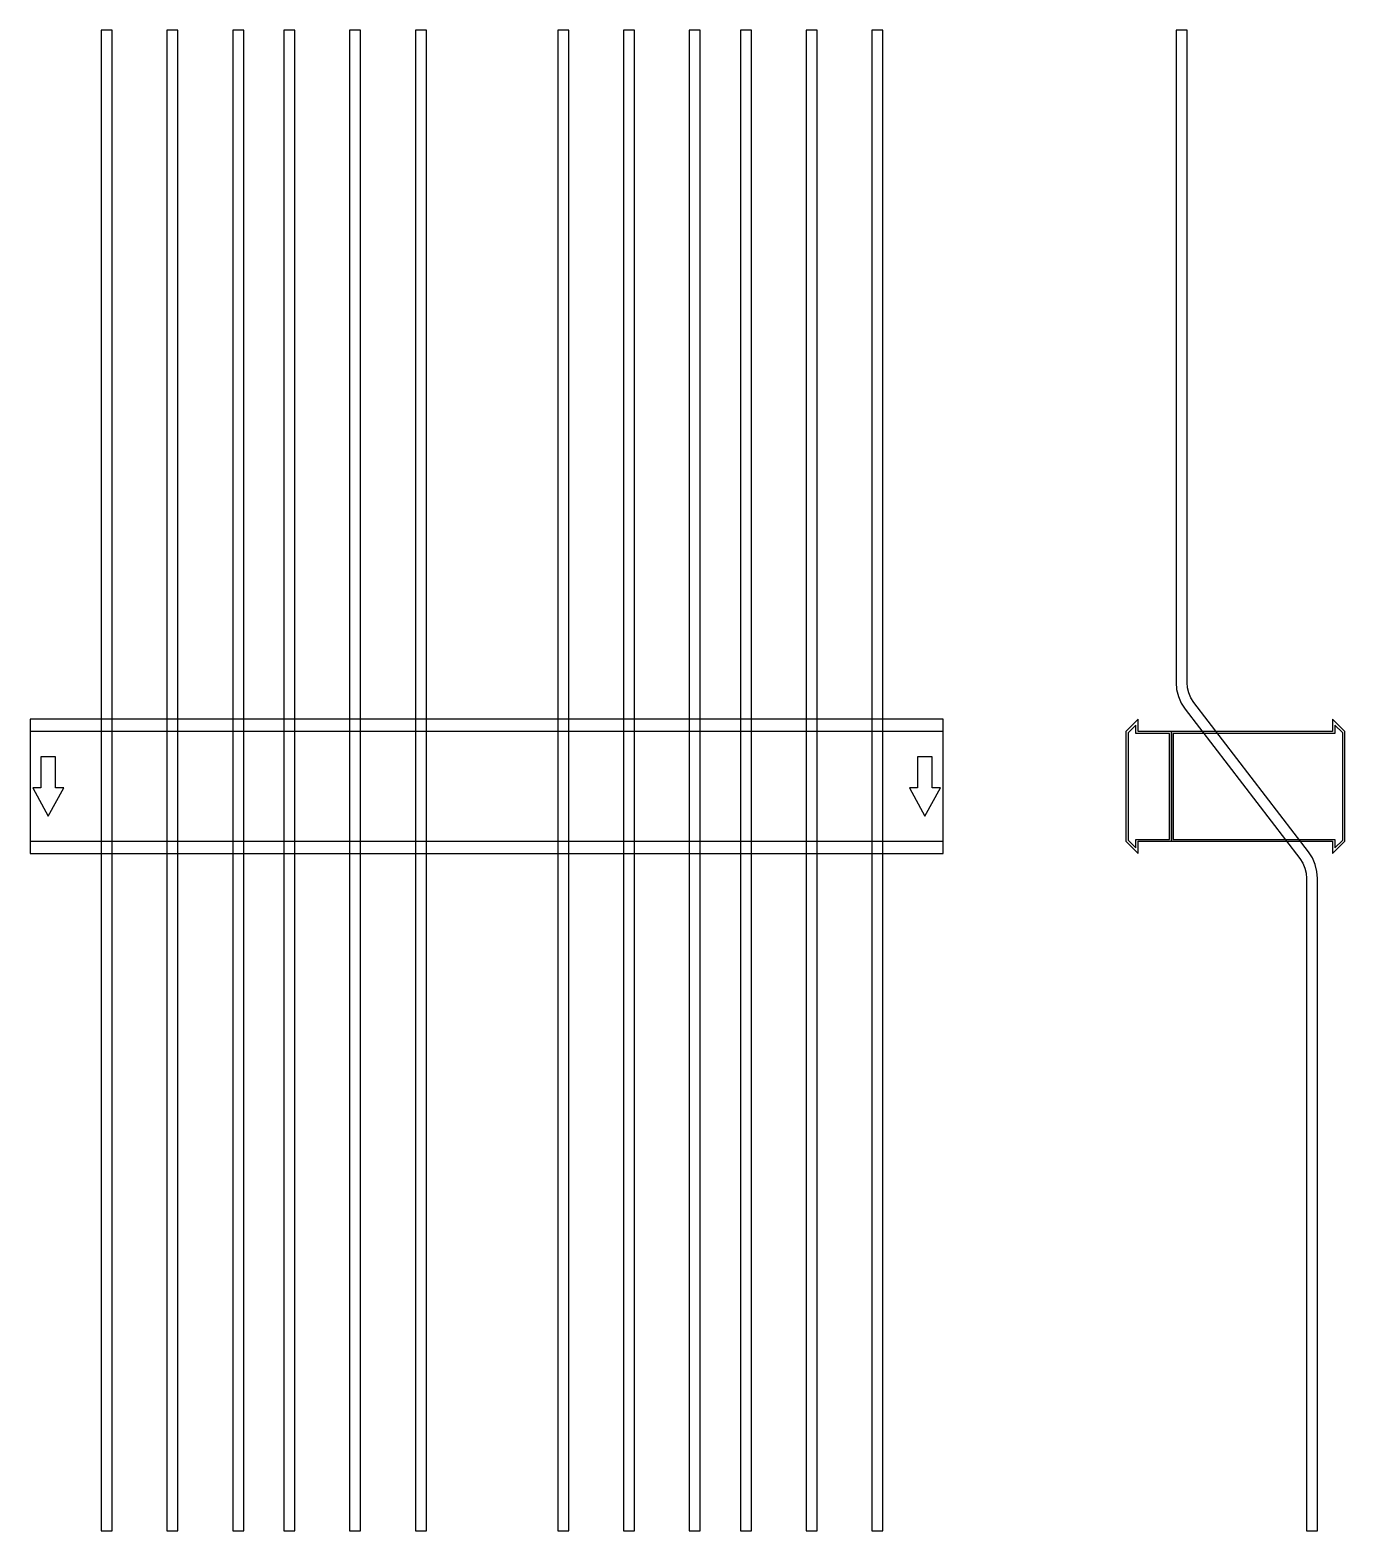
# Model space of a CAD drawing. Extents: x 0 to 1440, y -815 to 828.
import ezdxf

# ---------------------------------------------------------------- set-up
doc = ezdxf.new("R2010")
doc.units = 0
doc.layers.add('Halfen', color=7, linetype='CONTINUOUS')

msp = doc.modelspace()

# ---------------------------------------------------------------- linework, layer by layer
at = {"layer": 'Halfen', "color": 7}
for points in [[(90, -815.455), (90, 828.419), (78, 828.419), (78, -815.455)], [(162, -815.455), (162, 828.419), (150, 828.419), (150, -815.455)], [(234, -815.455), (234, 828.419), (222, 828.419), (222, -815.455)], [(290, -815.455), (290, 828.419), (278, 828.419), (278, -815.455)], [(362, -815.455), (362, 828.419), (350, 828.419), (350, -815.455)], [(434, -815.455), (434, 828.419), (422, 828.419), (422, -815.455)], [(590, -815.455), (590, 828.419), (578, 828.419), (578, -815.455)], [(662, -815.455), (662, 828.419), (650, 828.419), (650, -815.455)], [(734, -815.455), (734, 828.419), (722, 828.419), (722, -815.455)], [(790, -815.455), (790, 828.419), (778, 828.419), (778, -815.455)], [(862, -815.455), (862, 828.419), (850, 828.419), (850, -815.455)], [(934, -815.455), (934, 828.419), (922, 828.419), (922, -815.455)], [(1410, -815.455), (1410, -100.956), (1409.359, -93.137), (1407.453, -85.527), (1404.332, -78.329), (1400.081, -71.735), (1274.439, 92.004), (1271.251, 96.949), (1268.911, 102.348), (1267.481, 108.055), (1267, 113.919), (1267, 167.419), (1267, 828.419), (1255, 828.419), (1255, 167.419), (1255, 113.919), (1255.641, 106.101), (1257.547, 98.49), (1260.668, 91.292), (1264.919, 84.699), (1390.561, -79.04), (1393.749, -83.986), (1396.089, -89.384), (1397.519, -95.092), (1398, -100.956), (1398, -815.455)], [(0, -73.5), (1000, -73.5), (1000, 73.5), (0, 73.5)], [(1250, -60), (1250, 60), (1213.5, 60), (1213.5, 73.5), (1200, 60), (1200, -60), (1213.5, -73.5), (1213.5, -60)], [(1248, -58), (1248, 58), (1211, 58), (1211, 67.25), (1202.5, 58.75), (1202.5, -58.75), (1211, -67.25), (1211, -58)], [(1440, -60), (1440, 60), (1426.5, 73.5), (1426.5, 60), (1250, 60), (1250, -60), (1426.5, -60), (1426.5, -73.5)], [(1437.5, -58.75), (1437.5, 58.75), (1429, 67.25), (1429, 58), (1252, 58), (1252, -58), (1429, -58), (1429, -67.25)], [(0, -60), (1000, -60), (1000, 60), (0, 60)], [(20, -32.5), (37, -1.5), (28, -1.5), (28, 32.5), (12, 32.5), (12, -1.5), (3, -1.5)], [(980, -32.5), (997, -1.5), (988, -1.5), (988, 32.5), (972, 32.5), (972, -1.5), (963, -1.5)]]:
    msp.add_lwpolyline(points, close=True, dxfattribs=at)

doc.saveas('drawing.dxf')
